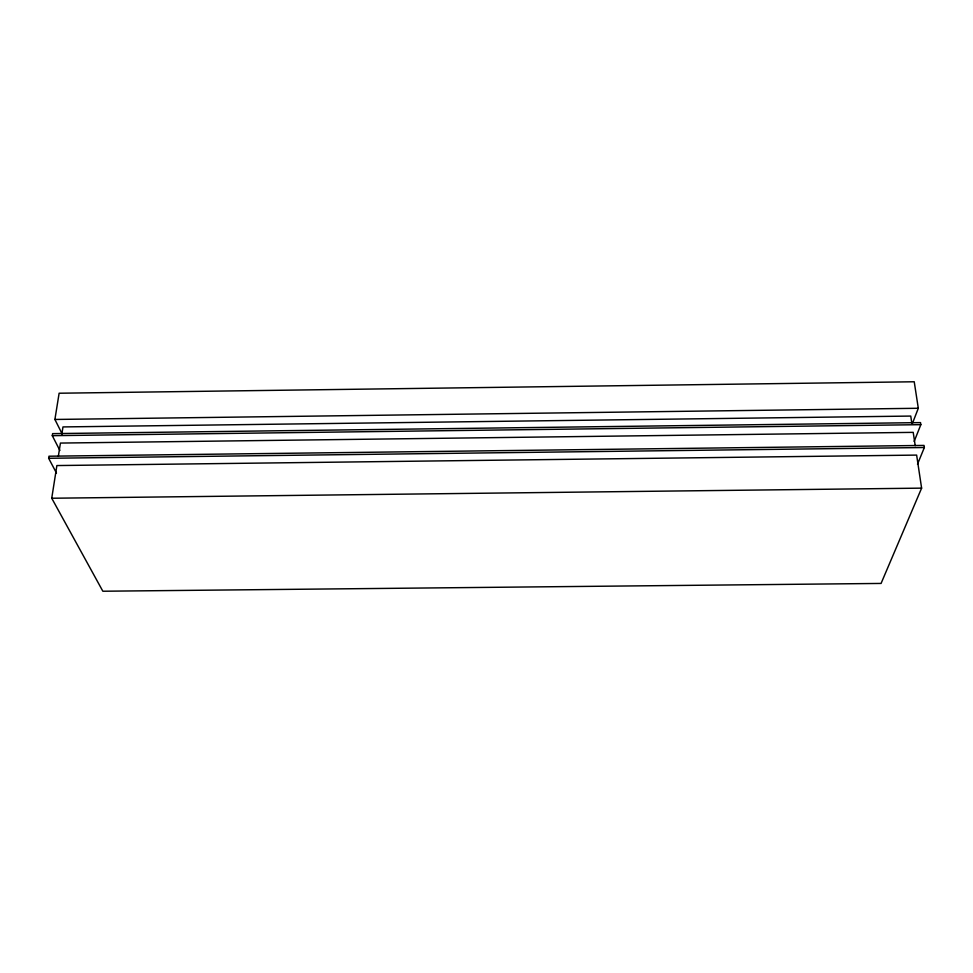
<?xml version="1.0" encoding="UTF-8"?>
<svg xmlns="http://www.w3.org/2000/svg" width="973" height="973" viewBox="0 0 973 973"><rect width="100%" height="100%" fill="white"/><g stroke="black" fill="none" stroke-linecap="round" stroke-linejoin="round"><path stroke-width="1.46" d="M51.739 498.237L56.884 465.556L916.639 455.096L921.613 488.142L881.076 583.435L102.846 591.231L51.739 498.237L921.613 488.142M58.356 456.203L60.435 443.068L913.209 432.365L915.204 445.646M61.858 433.982L62.977 426.928L910.752 416.067L911.823 423.194M56.47 473.048L48.65 458.283L48.978 456.215L924.022 445.427L924.35 447.519L917.503 464.218M59.888 450.475L52.287 435.673L52.615 433.63L920.519 422.61L920.835 424.666L914.182 441.426M62.138 433.897L54.902 419.46L59.122 393.226L914.231 381.769L918.305 408.271L912.528 423.194M54.902 419.46L918.305 408.271M52.287 435.673L920.835 424.666M48.65 458.283L924.35 447.519"/></g></svg>
